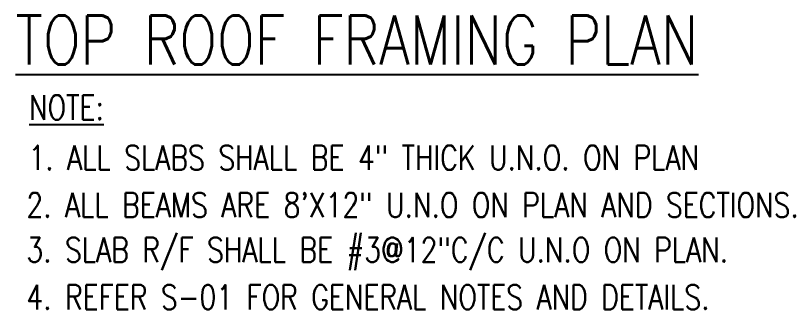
# Model space of a CAD drawing. Header units: inches. Extents: x 17147 to 26472, y -24737 to -16604.
# Drawn here: x 21943.4 to 22197.9, y -23982.7 to -23886.8 of the extents above; entities that cross this region are included whole.
import ezdxf
from ezdxf.enums import TextEntityAlignment as Align

# ---------------------------------------------------------------- set-up
doc = ezdxf.new("R2010")
doc.units = ezdxf.units.IN
doc.header["$MEASUREMENT"] = 0
doc.layers.add('HEADING', color=4, linetype='Continuous')
doc.layers.add('TEXT2', color=3, linetype='Continuous')
doc.styles.add('DIM 1_1 (A)', font='simplex.shx', dxfattribs={"width": 0.8})
doc.styles.add('DIM 1_8 (A)', font='simplex.shx', dxfattribs={"width": 0.8})
doc.styles.add('DIM 3_16 (A)', font='simplex.shx', dxfattribs={"width": 0.8})

# ---------------------------------------------------------------- blocks, each defined once
blk = doc.blocks.new('HEAD')
at = {"layer": 'HEADING', "style": 'DIM 1_1 (A)', "width": 0.8}
blk.add_attdef('A', (1.004, 0.231), '', height=2, dxfattribs=at)
at = {"layer": 'TEXT2', "style": 'DIM 1_1 (A)', "width": 0.8}
blk.add_attdef('B', (1.35, -1.337), '', height=1, dxfattribs=at)

msp = doc.modelspace()

# ---------------------------------------------------------------- block references
ref = msp.add_blockref('HEAD', (21935.3858, -23904.68412), dxfattribs=dict(xscale=8, yscale=8, zscale=8))
ref.add_attrib('A', '%%UTOP ROOF FRAMING PLAN', (21943.41989, -23902.83707), dxfattribs={"layer": 'HEADING', "height": 16, "style": 'DIM 1_8 (A)', "width": 0.8125})

# ---------------------------------------------------------------- texts
at = {"layer": 'TEXT2', "style": 'DIM 3_16 (A)', "width": 0.8}
msp.add_text('%%UNOTE:', height=8, dxfattribs=at).set_placement((21960.05782, -23916.79943, 93148.33208), align=Align.MIDDLE_CENTER)
for s, p in [('1. ALL SLABS SHALL BE 4" THICK U.N.O. ON PLAN', (21947.61056, -23937.1699, 93148.33208)), ('2. ALL BEAMS ARE 8\'X12" U.N.O ON PLAN AND SECTIONS.', (21946.94104, -23952.62481, 93148.33208)), ('3. SLAB R/F SHALL BE #3@12"C/C U.N.O ON PLAN.', (21946.94104, -23967.29088, 93148.33208)), ('4. REFER S-01 FOR GENERAL NOTES AND DETAILS.', (21946.94104, -23982.70558, 93148.33208))]:
    msp.add_text(s, height=8, dxfattribs=at).set_placement(p)

doc.saveas('drawing.dxf')
